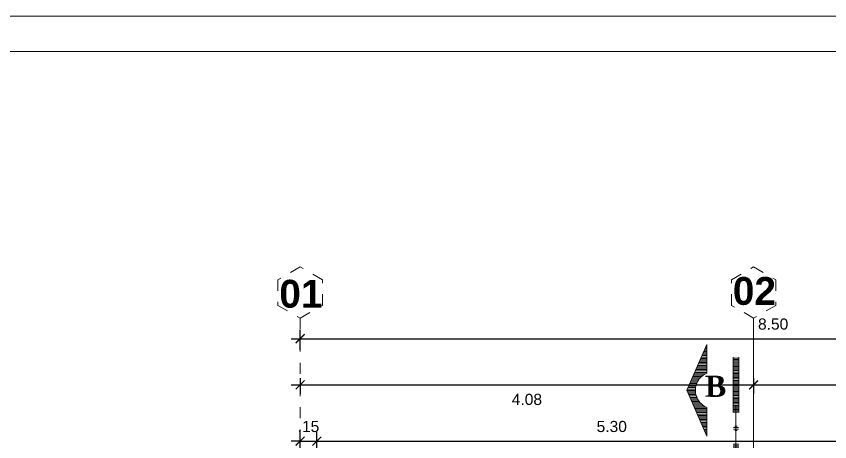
# Model space of a CAD drawing. Header units: millimetres. Extents: x -59 to 123, y 54 to 155.
# Drawn here: x -43.36 to -36.05, y 150.78 to 154.61 of the extents above; entities that cross this region are included whole.
import ezdxf
from ezdxf.enums import TextEntityAlignment as Align

# ---------------------------------------------------------------- set-up
doc = ezdxf.new("R2010")
doc.units = ezdxf.units.MM
for name, pattern in [('ACAD_ISO02W100', [15, 12, -3]), ('CONTINUA', [0]), ('DASHDOT', [25.4, 12.7, -6.35, 0, -6.35]), ('DASHED', [0.75, 0.5, -0.25])]:
    doc.linetypes.add(name, pattern=pattern)
doc.layers.get('0').update_dxf_attribs({"lineweight": 9})
doc.layers.get('Defpoints').update_dxf_attribs({"lineweight": 0})
doc.layers.add('A-COT', color=8, linetype='Continuous')
doc.layers.add('DET-CORTE', color=86, linetype='Continuous', lineweight=50)
doc.layers.add('EJES', color=6, linetype='ACAD_ISO02W100', lineweight=5)
doc.styles.add('ARIALREG', font='timesbd.ttf')
doc.styles.add('STILUS', font='arial.ttf')
doc.styles.add('style1', font='arial.ttf', dxfattribs={"height": 0.1})
doc.dimstyles.new('luis1', dxfattribs={"dimtxt": 0.1, "dimasz": 0.08, "dimexe": 0.08, "dimexo": 0.08, "dimgap": 0.08, "dimtad": 2, "dimzin": 4, "dimdsep": 46, "dimtxsty": 'style1', "dimblk": 'ARCHTICK', "dimcen": 2, "dimdle": 0.08, "dimclrd": 256, "dimclre": 256, "dimclrt": 256, "dimadec": 0, "dimazin": 1, "dimtfac": 1, "dimtix": 1, "dimtmove": 0, "dimatfit": 3, "dimfxl": 1, "dimtolj": 1, "dimarcsym": 0})

# ---------------------------------------------------------------- blocks, each defined once
blk = doc.blocks.new('_ArchTick')
at = {"color": 0, "linetype": 'ByBlock', "const_width": 0.15}
blk.add_lwpolyline([(-0.5, -0.5), (0.5, 0.5)], dxfattribs=at)
blk = doc.blocks.new('*D289')
at = {"layer": 'A-COT', "linetype": 'Continuous', "lineweight": -2, "transparency": 16777216}
for p, q in [((-40.8081, 150.6886), (-40.8081, 150.8686)), ((-40.6581, 150.6886), (-40.6581, 150.8686)), ((-40.8081, 150.7886), (-40.8881, 150.7886)), ((-40.8081, 150.7886), (-40.6581, 150.7886)), ((-40.6581, 150.7886), (-40.5781, 150.7886))]:
    blk.add_line(p, q, dxfattribs=at)
at = {"layer": 'Defpoints', "color": 0, "linetype": 'CONTINUA', "transparency": 16777216}
for p in [(-40.6581, 150.7886), (-40.8081, 150.5323), (-40.6581, 150.3823)]:
    blk.add_point(p, dxfattribs=at)
at = {"layer": 'A-COT', "linetype": 'CONTINUA', "lineweight": -2, "transparency": 16777216, "xscale": 0.08, "yscale": 0.08, "zscale": 0.08}
blk.add_blockref('_ArchTick', (-40.8081, 150.7886), dxfattribs=at)
at = {"layer": 'A-COT', "linetype": 'CONTINUA', "lineweight": -2, "transparency": 16777216, "xscale": 0.08, "yscale": 0.08, "zscale": 0.08, "rotation": 180}
blk.add_blockref('_ArchTick', (-40.6581, 150.7886), dxfattribs=at)
at = {"layer": 'A-COT', "linetype": 'CONTINUA', "lineweight": 5, "transparency": 16777216, "insert": (-40.7331, 150.9196), "char_height": 0.1, "attachment_point": 5, "style": 'style1'}
blk.add_mtext('\\A1;.15', dxfattribs=at)
blk = doc.blocks.new('*D295')
at = {"layer": 'A-COT', "linetype": 'Continuous', "lineweight": -2, "transparency": 16777216}
for p, q in [((-40.6581, 150.6886), (-40.6581, 150.8686)), ((-35.3581, 150.6886), (-35.3581, 150.8686)), ((-40.7381, 150.7886), (-35.2781, 150.7886))]:
    blk.add_line(p, q, dxfattribs=at)
at = {"layer": 'Defpoints', "color": 0, "linetype": 'CONTINUA', "transparency": 16777216}
for p in [(-35.3581, 150.7886), (-40.6581, 150.3823), (-35.3581, 150.3823)]:
    blk.add_point(p, dxfattribs=at)
at = {"layer": 'A-COT', "linetype": 'CONTINUA', "lineweight": -2, "transparency": 16777216, "xscale": 0.08, "yscale": 0.08, "zscale": 0.08, "rotation": 180}
blk.add_blockref('_ArchTick', (-40.6581, 150.7886), dxfattribs=at)
at = {"layer": 'A-COT', "linetype": 'CONTINUA', "lineweight": -2, "transparency": 16777216, "xscale": 0.08, "yscale": 0.08, "zscale": 0.08}
blk.add_blockref('_ArchTick', (-35.3581, 150.7886), dxfattribs=at)
at = {"layer": 'A-COT', "linetype": 'CONTINUA', "lineweight": 5, "transparency": 16777216, "insert": (-38.0081, 150.9197), "char_height": 0.1, "attachment_point": 5, "style": 'style1'}
blk.add_mtext('\\A1;5.30', dxfattribs=at)
blk = doc.blocks.new('*D1233')
at = {"layer": 'A-COT', "linetype": 'Continuous', "lineweight": -2, "transparency": 16777216}
for p, q in [((-40.8081, 151.6095), (-40.8081, 151.7895)), ((-32.3081, 151.6095), (-32.3081, 151.7895)), ((-40.8881, 151.7095), (-32.2281, 151.7095))]:
    blk.add_line(p, q, dxfattribs=at)
at = {"layer": 'Defpoints', "color": 0, "linetype": 'CONTINUA', "transparency": 16777216}
for p in [(-32.3081, 151.7095), (-40.8081, 150.5323), (-32.3081, 150.5323)]:
    blk.add_point(p, dxfattribs=at)
at = {"layer": 'A-COT', "linetype": 'CONTINUA', "lineweight": -2, "transparency": 16777216, "xscale": 0.08, "yscale": 0.08, "zscale": 0.08, "rotation": 180}
blk.add_blockref('_ArchTick', (-40.8081, 151.7095), dxfattribs=at)
at = {"layer": 'A-COT', "linetype": 'CONTINUA', "lineweight": -2, "transparency": 16777216, "xscale": 0.08, "yscale": 0.08, "zscale": 0.08}
blk.add_blockref('_ArchTick', (-32.3081, 151.7095), dxfattribs=at)
at = {"layer": 'A-COT', "linetype": 'CONTINUA', "lineweight": 5, "transparency": 16777216, "insert": (-36.5581, 151.8406), "char_height": 0.1, "attachment_point": 5, "style": 'style1'}
blk.add_mtext('\\A1;8.50', dxfattribs=at)
blk = doc.blocks.new('*D1217')
at = {"layer": 'A-COT', "linetype": 'Continuous', "lineweight": -2, "transparency": 16777216}
for p, q in [((-40.8081, 151.3537), (-40.8081, 151.2143)), ((-36.7331, 151.3537), (-36.7331, 151.2143)), ((-40.8881, 151.2943), (-36.6531, 151.2943))]:
    blk.add_line(p, q, dxfattribs=at)
at = {"layer": 'Defpoints', "color": 0, "linetype": 'CONTINUA', "transparency": 16777216}
for p in [(-40.8081, 151.4337), (-36.7331, 151.4337), (-36.7331, 151.2943)]:
    blk.add_point(p, dxfattribs=at)
at = {"layer": 'A-COT', "linetype": 'CONTINUA', "lineweight": -2, "transparency": 16777216, "xscale": 0.08, "yscale": 0.08, "zscale": 0.08, "rotation": 180}
blk.add_blockref('_ArchTick', (-40.8081, 151.2943), dxfattribs=at)
at = {"layer": 'A-COT', "linetype": 'CONTINUA', "lineweight": -2, "transparency": 16777216, "xscale": 0.08, "yscale": 0.08, "zscale": 0.08}
blk.add_blockref('_ArchTick', (-36.7331, 151.2943), dxfattribs=at)
at = {"layer": 'A-COT', "linetype": 'CONTINUA', "lineweight": 5, "transparency": 16777216, "insert": (-38.7706, 151.1633), "char_height": 0.1, "attachment_point": 5, "style": 'style1'}
blk.add_mtext('\\A1;4.08', dxfattribs=at)
blk = doc.blocks.new('*D1218')
at = {"layer": 'A-COT', "linetype": 'Continuous', "lineweight": -2, "transparency": 16777216}
for p, q in [((-36.7331, 151.3537), (-36.7331, 151.2143)), ((-32.3081, 151.2943), (-32.3081, 151.3743)), ((-36.8131, 151.2943), (-32.2281, 151.2943))]:
    blk.add_line(p, q, dxfattribs=at)
at = {"layer": 'Defpoints', "color": 0, "linetype": 'CONTINUA', "transparency": 16777216}
for p in [(-36.7331, 151.4337), (-32.3081, 151.2943), (-32.3081, 151.2943)]:
    blk.add_point(p, dxfattribs=at)
at = {"layer": 'A-COT', "linetype": 'CONTINUA', "lineweight": -2, "transparency": 16777216, "xscale": 0.08, "yscale": 0.08, "zscale": 0.08, "rotation": 180}
blk.add_blockref('_ArchTick', (-36.7331, 151.2943), dxfattribs=at)
at = {"layer": 'A-COT', "linetype": 'CONTINUA', "lineweight": -2, "transparency": 16777216, "xscale": 0.08, "yscale": 0.08, "zscale": 0.08}
blk.add_blockref('_ArchTick', (-32.3081, 151.2943), dxfattribs=at)
at = {"layer": 'A-COT', "linetype": 'CONTINUA', "lineweight": 5, "transparency": 16777216, "insert": (-34.5206, 151.1633), "char_height": 0.1, "attachment_point": 5, "style": 'style1'}
blk.add_mtext('\\A1;4.43', dxfattribs=at)

msp = doc.modelspace()

# ---------------------------------------------------------------- hatches: boundary and pattern name
at = {"layer": 'DET-CORTE', "linetype": 'DASHDOT', "lineweight": 5, "ltscale": 0.1}
h = msp.add_hatch(dxfattribs=at)
h.set_pattern_fill('ANSI31', color=256, scale=0.1, angle=-45, style=0)
h.set_pattern_definition([(180, (7.915251, 268.919677), (0, 0.0125), [])])
h.paths.add_polyline_path([(-37.1542, 151.6569), (-37.3321, 151.2457), (-37.1542, 150.8344), (-37.1542, 151.092, -0.66397), (-37.1542, 151.3993)])
h = msp.add_hatch(dxfattribs=at)
h.set_pattern_fill('ANSI31', color=256, scale=0.1, angle=-45, style=0)
h.set_pattern_definition([(1e-14, (-76.26081, 35.335076), (0, -0.0125), [])])
h.paths.add_polyline_path([(-36.867, 149.2635), (-36.917, 149.2635), (-36.917, 149.7635), (-36.867, 149.7635)])
h.paths.add_polyline_path([(-36.8918, 149.8828, -1), (-36.8918, 149.927, -1)])
h.paths.add_polyline_path([(-36.867, 150.0455), (-36.917, 150.0455), (-36.917, 150.7627), (-36.867, 150.7627)])
h.paths.add_polyline_path([(-36.8918, 150.8818, -1), (-36.8918, 150.926, -1)])
h.paths.add_polyline_path([(-36.867, 151.0447), (-36.917, 151.0447), (-36.917, 151.5447), (-36.867, 151.5447)])

# ---------------------------------------------------------------- linework, layer by layer
at = {"layer": 'Defpoints', "lineweight": 5, "ltscale": 0.5}
msp.add_lwpolyline([(-58.9383, 124.826), (-14.6883, 124.826), (-14.6883, 154.6086), (-58.9383, 154.6086)], close=True, dxfattribs=at)
at = {"layer": 'DET-CORTE', "linetype": 'DASHDOT', "lineweight": 5, "ltscale": 0.1}
for p, q in [((-36.917, 151.5447), (-36.917, 151.0447)), ((-36.917, 151.5447), (-36.917, 151.0447)), ((-36.917, 151.5447), (-36.917, 151.0447)), ((-36.867, 151.0447), (-36.867, 151.5447)), ((-36.867, 151.0447), (-36.867, 151.5447)), ((-36.867, 151.0447), (-36.867, 151.5447)), ((-36.892, 151.1124), (-36.892, 130.3989))]:
    msp.add_line(p, q, dxfattribs=at)
at = {"layer": 'DET-CORTE', "lineweight": 5, "ltscale": 0.5}
msp.add_lwpolyline([(-58.6204, 125.144), (-15.0063, 125.144), (-15.0063, 154.2907), (-58.6204, 154.2907)], close=True, dxfattribs=at)
at = {"layer": 'DET-CORTE', "linetype": 'DASHDOT', "lineweight": 5, "ltscale": 0.1}
msp.add_lwpolyline([(-37.3321, 151.2457), (-37.1542, 151.6569), (-37.1542, 151.3993, 0.66397), (-37.1542, 151.092), (-37.1542, 150.8344)], format="xyb", close=True, dxfattribs=at)
at = {"layer": 'EJES', "lineweight": 5, "ltscale": 0.003}
msp.add_line((-40.8081, 151.8941), (-40.8081, 150.5323), dxfattribs=at)
at = {"layer": 'EJES', "linetype": 'DASHED', "lineweight": 5, "ltscale": 1.5}
for p, q in [((-36.7331, 151.8941), (-36.7331, 130.7352)), ((-36.7331, 151.8941), (-36.7331, 130.7352)), ((-36.7331, 130.1705), (-36.7331, 151.3293)), ((-36.7331, 130.1705), (-36.7331, 151.3293))]:
    msp.add_line(p, q, dxfattribs=at)
at = {"layer": 'EJES', "lineweight": 5, "ltscale": 0.003}
for points in [[(-40.6085, 152.2399), (-40.8081, 152.3551), (-41.0078, 152.2399), (-41.0078, 152.0094), (-40.8081, 151.8941), (-40.6085, 152.0094)], [(-36.5335, 152.0094), (-36.7331, 151.8941), (-36.9328, 152.0094), (-36.9328, 152.2399), (-36.7331, 152.3551), (-36.5335, 152.2399)]]:
    msp.add_lwpolyline(points, close=True, dxfattribs=at)

# ---------------------------------------------------------------- texts
at = {"layer": 'DET-CORTE', "linetype": 'DASHDOT', "lineweight": 5, "ltscale": 0.1, "style": 'ARIALREG', "flags": 4}
msp.add_attdef('B', text='B', height=0.19, dxfattribs=at).set_placement((-37.075, 151.187), align=Align.CENTER)
at = {"layer": 'EJES', "lineweight": 5, "char_height": 0.25, "width": 0.015384, "style": 'STILUS'}
for s, insert, attachment_point in [('{\\fArial|b1|i0|c0|p34;02}', (-36.7261, 152.0105), 8), ('{\\fArial|b1|i0|c0|p34;01}', (-40.8011, 152.2387), 2)]:
    msp.add_mtext(s, dxfattribs=dict(at, insert=insert, attachment_point=attachment_point))

# ---------------------------------------------------------------- dimensions: what is measured, and where the dimension line sits
at = {"layer": 'A-COT', "linetype": 'CONTINUA', "lineweight": 5}
for base, p1, p2, override, picture, middle in [((-32.3081, 151.7095), (-40.8081, 150.5323), (-32.3081, 150.5323), {"dimfxl": 0.1, "dimfxlon": 1, "dimarcsym": 2}, '*D1233', (-36.5581, 151.8406)), ((-36.7331388373, 151.2943481055), (-40.808138841, 151.4336909301), (-36.7331388373, 151.4336909301), {"dimfxl": 0.18, "dimfxlon": 1, "dimarcsym": 2}, '*D1217', (-38.7706388392, 151.1632908068)), ((-32.30813883, 151.29434811), (-36.73313884, 151.43369093), (-32.30813883, 151.29434811), {"dimtmove": 1, "dimfxl": 0.18, "dimfxlon": 1, "dimarcsym": 2}, '*D1218', (-34.52063883, 151.1632567)), ((-40.6581, 150.7886), (-40.8081, 150.5323), (-40.6581, 150.3823), {"dimfxl": 0.1, "dimfxlon": 1, "dimarcsym": 2}, '*D289', (-40.7331, 150.9196)), ((-35.3581, 150.7886), (-40.6581, 150.3823), (-35.3581, 150.3823), {"dimtmove": 1, "dimfxl": 0.1, "dimfxlon": 1, "dimarcsym": 2}, '*D295', (-38.0081, 150.9197))]:
    dim = msp.add_linear_dim(base=base, p1=p1, p2=p2, dimstyle='luis1', override=override, dxfattribs=at)
    dim.commit()
    dim.dimension.update_dxf_attribs({"geometry": picture, "text_midpoint": middle})

doc.saveas('drawing.dxf')
